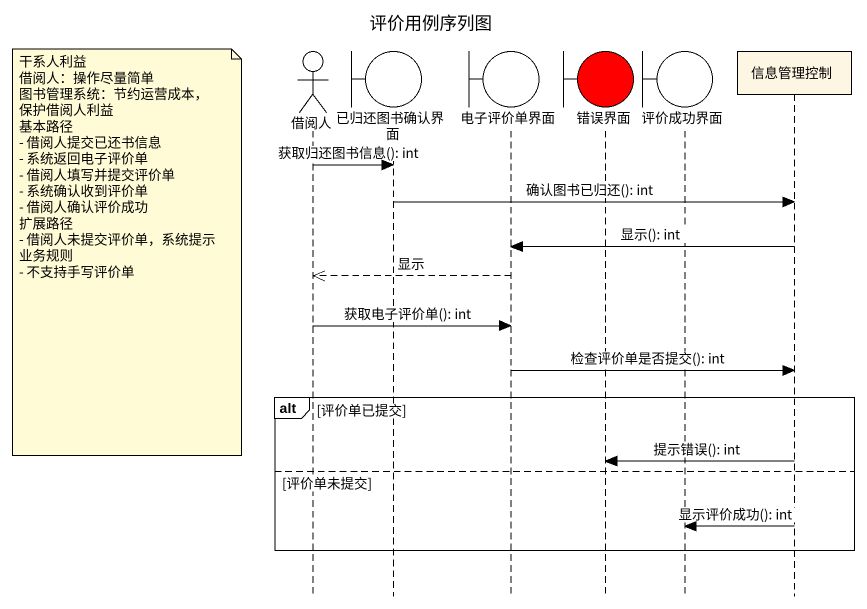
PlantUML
@startuml
title 评价用例序列图
hide footbox
actor 借阅人
boundary 已归还图书确认界面
boundary 电子评价单界面
boundary 错误界面 #FF0000
boundary 评价成功界面
participant 信息管理控制

借阅人 -> 已归还图书确认界面 : 获取归还图书信息(): int
已归还图书确认界面 -> 信息管理控制 : 确认图书已归还(): int
信息管理控制 -> 电子评价单界面 : 显示(): int
note left of 借阅人
  干系人利益
  借阅人：操作尽量简单
  图书管理系统：节约运营成本，保护借阅人利益
  基本路径
  - 借阅人提交已还书信息
  - 系统返回电子评价单
  - 借阅人填写并提交评价单
  - 系统确认收到评价单
  - 借阅人确认评价成功
  扩展路径
  - 借阅人未提交评价单，系统提示
  业务规则
  - 不支持手写评价单
end note
电子评价单界面 -->> 借阅人 : 显示
借阅人 -> 电子评价单界面 : 获取电子评价单(): int
电子评价单界面 -> 信息管理控制 : 检查评价单是否提交(): int
alt 评价单已提交
  信息管理控制 -> 错误界面 : 提示错误(): int
else 评价单未提交
  信息管理控制 -> 评价成功界面 : 显示评价成功(): int
end
@enduml
